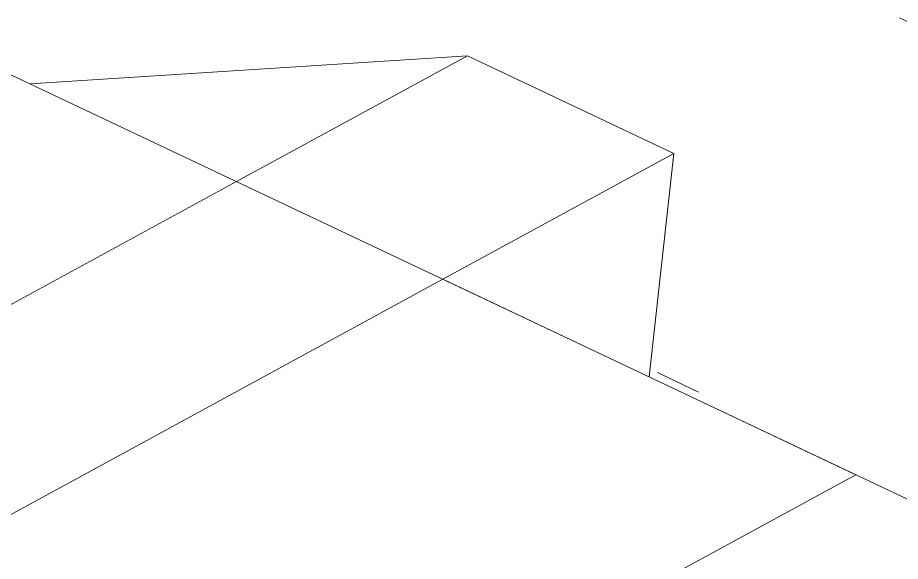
# Model space of a CAD drawing. Header units: inches. Extents: x 27328 to 121296, y -4075 to 4147.
# Drawn here: x 31530.1 to 31717.7, y 182.5 to 298 of the extents above; entities that cross this region are included whole.
import ezdxf

# ---------------------------------------------------------------- set-up
doc = ezdxf.new("R2010")
doc.units = ezdxf.units.IN
doc.header["$MEASUREMENT"] = 0
for name, color, linetype, lineweight in [('A-DETL', 90, 'Continuous', 9), ('A-FLOR-OTLN', 90, 'Continuous', 9), ('Conc', 7, 'Continuous', 9), ('EOP-PR', 4, 'Continuous', 9), ('PAINT', 190, 'Continuous', 9)]:
    doc.layers.add(name, color=color, linetype=linetype, lineweight=lineweight)

msp = doc.modelspace()

# ---------------------------------------------------------------- linework, layer by layer
at = {"layer": 'A-DETL'}
msp.add_line((31674.85, 218.45), (31666.07, 222.6), dxfattribs=at)
at = {"layer": 'A-FLOR-OTLN'}
for p, q in [((31625.69, 289.9), (31532.7, 283.94)), ((31625.69, 289.9), (31576.59, 263.18)), ((31669.57, 269.15), (31625.69, 289.9)), ((31669.57, 269.15), (31620.48, 242.43)), ((31669.57, 269.15), (31664.36, 221.67)), ((31620.48, 242.43), (31708.25, 200.91))]:
    msp.add_line(p, q, dxfattribs=at)
at = {"layer": 'Conc'}
for p, q in [((31729.45, 190.89), (29562.35, 1215.81)), ((31717.55, 297.97), (31785.31, 265.93))]:
    msp.add_line(p, q, dxfattribs=at)
at = {"layer": 'EOP-PR'}
msp.add_line((31588.63, 135.82), (31708.25, 200.91), dxfattribs=at)
at = {"layer": 'PAINT'}
for p, q in [((31429.3, 183.03), (31576.59, 263.18)), ((31473.19, 162.27), (31620.48, 242.43))]:
    msp.add_line(p, q, dxfattribs=at)

doc.saveas('drawing.dxf')
